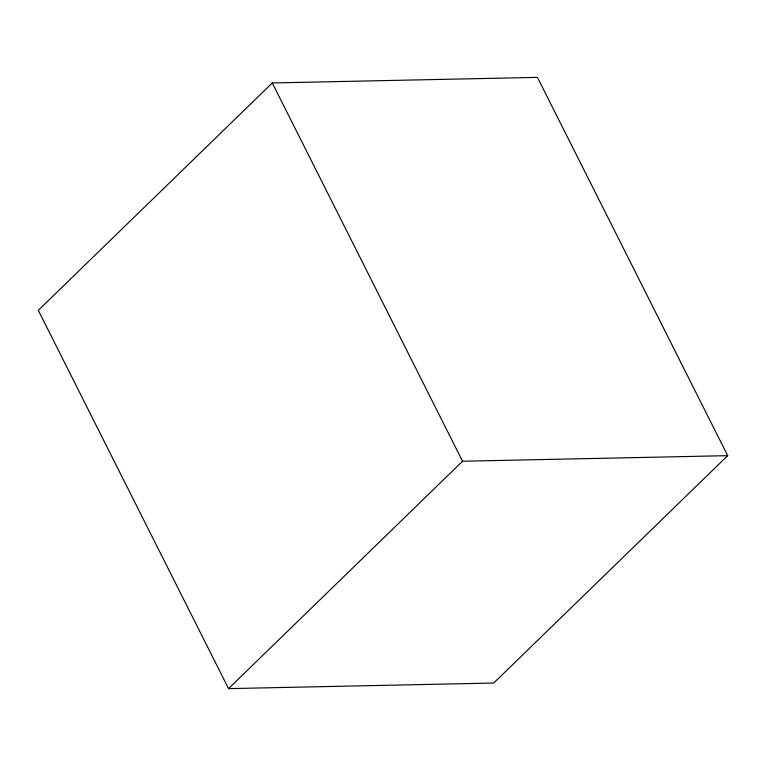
<?xml version="1.0" encoding="UTF-8"?>
<svg xmlns="http://www.w3.org/2000/svg" width="766" height="766" viewBox="0 0 766 766"><rect width="100%" height="100%" fill="white"/><g stroke="black" fill="none" stroke-linecap="round" stroke-linejoin="round"><path stroke-width="1.15" d="M272.284 82.958L38.3 310.345L228.555 688.624L493.716 683.042L727.7 455.655L537.445 77.376L272.284 82.958L462.54 461.237L727.7 455.655M228.555 688.624L462.54 461.237"/></g></svg>
